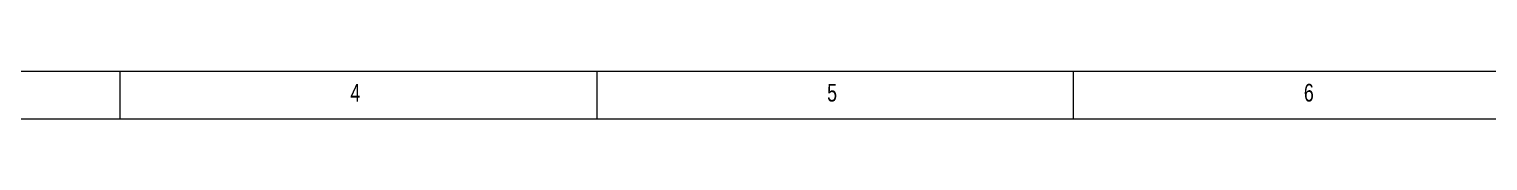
# Model space of a CAD drawing. Header units: millimetres. Extents: x -17 to 589, y 5 to 415.
# Drawn here: x 137.5 to 290.5, y 5 to 10 of the extents above; entities that cross this region are included whole.
import ezdxf

# ---------------------------------------------------------------- set-up
doc = ezdxf.new("R2010")
doc.units = ezdxf.units.MM
doc.styles.add('SLDTEXTSTYLE0', font='TXT', dxfattribs={"width": 0.75})

msp = doc.modelspace()

# ---------------------------------------------------------------- linework, layer by layer
at = {"color": 7, "linetype": 'Continuous', "lineweight": 0}
for p, q in [((10, 10), (399.0549, 10)), ((147, 5), (147, 10)), ((197, 10), (197, 5)), ((247, 5), (247, 10)), ((5, 5), (589, 5))]:
    msp.add_line(p, q, dxfattribs=at)

# ---------------------------------------------------------------- texts
at = {"color": 7, "linetype": 'Continuous', "lineweight": 0, "char_height": 1.8521, "attachment_point": 1, "style": 'SLDTEXTSTYLE0'}
for s, insert in [('4', (171.1667, 8.668)), ('5', (221.1667, 8.668)), ('6', (271.1667, 8.668))]:
    msp.add_mtext(s, dxfattribs=dict(at, insert=insert))

doc.saveas('drawing.dxf')
